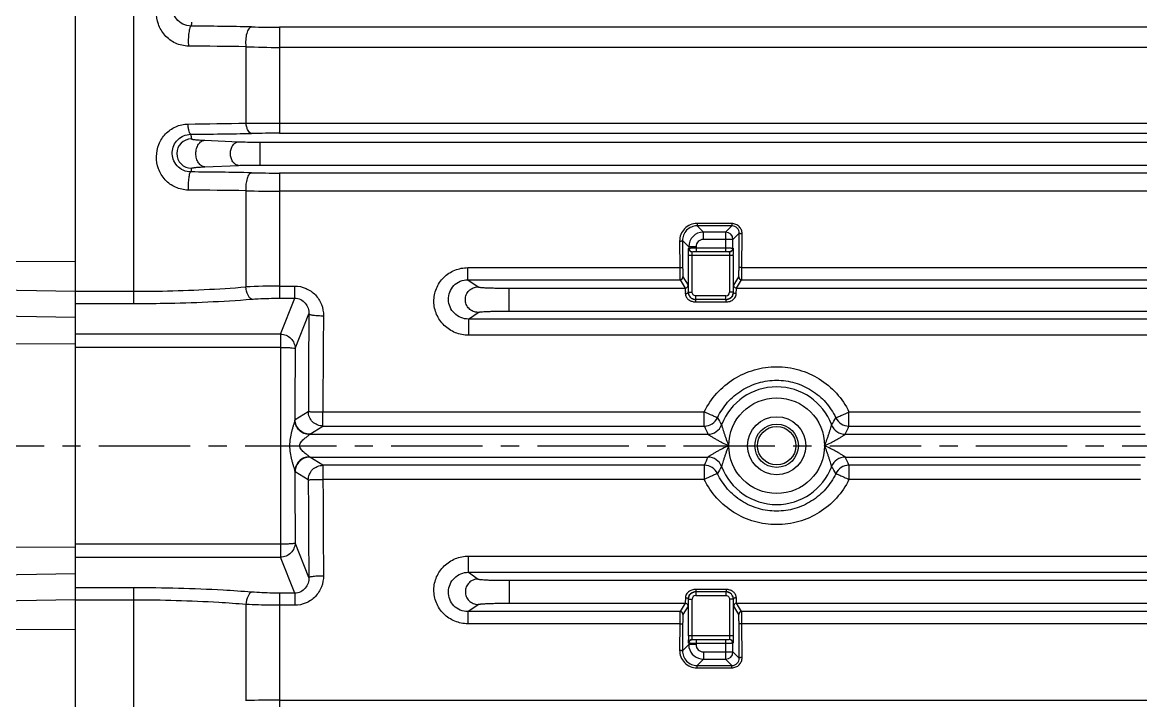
# Model space of a CAD drawing. Header units: millimetres. Extents: x -6 to 705, y -10 to 538.
# Drawn here: x 604.88 to 620.18, y 417.09 to 426.38 of the extents above; entities that cross this region are included whole.
import ezdxf

# ---------------------------------------------------------------- set-up
doc = ezdxf.new("R2010")
doc.units = ezdxf.units.MM
doc.linetypes.add('CENTER', pattern=[2, 1.25, -0.25, 0.25, -0.25])
doc.layers.add('\\M+5D6D0\\M+5D0C4\\M+5CFDF\\M+5B2E3', color=7, linetype='CENTER', lineweight=25)

msp = doc.modelspace()

# ---------------------------------------------------------------- linework, layer by layer
at = {"color": 0, "linetype": 'Continuous', "lineweight": -3}
for p, q in [((605.597, 437.684), (605.597, 406.163)), ((606.397, 433.044), (606.397, 422.53)), ((634.797, 426.313), (608.397, 426.313)), ((608.397, 426.313), (608.397, 424.862)), ((607.935, 426.046), (607.935, 425)), ((634.797, 426.036), (608.397, 426.036)), ((608.397, 424.999), (634.797, 424.999)), ((607.374, 424.765), (607.835, 424.745)), ((608.397, 424.862), (634.797, 424.862)), ((608.128, 424.739), (635.065, 424.739)), ((608.128, 424.426), (608.128, 424.739)), ((607.374, 424.401), (607.835, 424.421)), ((608.128, 424.426), (635.065, 424.426)), ((634.797, 424.316), (608.397, 424.316)), ((608.397, 424.316), (608.397, 422.603)), ((607.935, 424.074), (607.935, 422.758)), ((634.797, 424.067), (608.397, 424.067)), ((614.585, 423.625), (614.108, 423.625)), ((614.108, 423.625), (614.108, 423.593)), ((614.585, 423.593), (614.108, 423.593)), ((614.194, 423.507), (614.108, 423.593)), ((614.499, 423.507), (614.585, 423.593)), ((614.585, 423.625), (614.585, 423.593)), ((613.869, 423.384), (613.871, 423.021)), ((613.994, 423.307), (613.909, 423.392)), ((613.909, 423.392), (613.911, 423.028)), ((614.499, 423.507), (614.194, 423.507)), ((614.194, 423.407), (614.194, 423.507)), ((614.599, 423.407), (614.194, 423.407)), ((614.499, 423.507), (614.499, 423.241)), ((614.599, 423.407), (614.685, 423.492)), ((614.599, 423.289), (614.599, 423.407)), ((614.682, 423.028), (614.685, 423.492)), ((614.722, 423.021), (614.725, 423.484)), ((613.99, 423.186), (613.991, 423.246)), ((613.991, 423.246), (613.992, 423.285)), ((613.992, 423.286), (613.994, 423.289)), ((614.094, 423.307), (613.994, 423.307)), ((613.994, 423.307), (613.994, 423.289)), ((614.031, 423.241), (614.044, 423.239)), ((614.042, 423.236), (614.044, 423.239)), ((614.044, 423.239), (614.055, 423.24)), ((614.055, 423.24), (614.094, 423.241)), ((614.094, 423.307), (614.094, 423.241)), ((614.094, 423.291), (614.499, 423.291)), ((614.094, 423.241), (614.499, 423.241)), ((614.562, 423.241), (614.549, 423.239)), ((614.549, 423.239), (614.551, 423.236)), ((614.599, 423.289), (614.601, 423.286)), ((605.597, 423.101), (602.687, 423.11)), ((614.603, 423.186), (613.99, 423.186)), ((613.99, 422.684), (613.99, 423.186)), ((614.04, 422.684), (614.04, 423.186)), ((614.553, 423.186), (614.553, 422.684)), ((614.603, 423.186), (614.603, 422.684)), ((610.973, 423.021), (613.871, 423.021)), ((610.973, 422.856), (610.973, 423.021)), ((614.722, 423.021), (628.471, 423.021)), ((608.397, 422.769), (608.604, 422.769)), ((608.604, 422.603), (608.604, 422.769)), ((610.973, 422.856), (613.875, 422.856)), ((610.973, 422.856), (611.111, 422.758)), ((613.875, 422.856), (613.944, 422.74)), ((613.915, 422.896), (613.984, 422.78)), ((614.609, 422.78), (614.678, 422.896)), ((614.649, 422.74), (614.718, 422.856)), ((614.718, 422.856), (628.475, 422.856)), ((605.597, 422.695), (602.687, 422.745)), ((605.597, 422.698), (606.397, 422.698)), ((608.397, 422.603), (608.604, 422.603)), ((608.409, 422.111), (608.604, 422.603)), ((611.535, 422.74), (613.944, 422.74)), ((611.535, 422.427), (611.535, 422.74)), ((613.99, 422.684), (614.04, 422.684)), ((614.503, 422.634), (614.09, 422.634)), ((614.09, 422.584), (614.09, 422.634)), ((614.503, 422.584), (614.503, 422.634)), ((614.603, 422.684), (614.553, 422.684)), ((614.648, 422.738), (614.649, 422.74)), ((614.649, 422.74), (628.544, 422.74)), ((605.597, 422.53), (606.397, 422.53)), ((614.504, 422.584), (614.089, 422.584)), ((614.089, 422.552), (614.089, 422.584)), ((614.089, 422.552), (614.504, 422.552)), ((614.504, 422.552), (614.504, 422.584)), ((605.597, 422.337), (602.687, 422.387)), ((608.609, 421.914), (608.797, 422.388)), ((610.981, 422.317), (611.111, 422.409)), ((632.212, 422.317), (610.981, 422.317)), ((610.981, 422.317), (610.981, 422.096)), ((611.535, 422.427), (631.658, 422.427)), ((608.409, 422.111), (605.597, 422.111)), ((608.409, 422.111), (608.409, 419.058)), ((632.212, 422.096), (610.981, 422.096)), ((605.597, 421.976), (602.687, 421.98)), ((608.409, 421.93), (605.597, 421.93)), ((608.61, 420.941), (608.789, 421.053)), ((608.989, 421.046), (614.207, 421.046)), ((608.989, 420.853), (608.989, 421.046)), ((614.207, 420.853), (614.207, 421.046)), ((616.186, 420.853), (616.186, 421.046)), ((616.186, 421.046), (620.177, 421.046)), ((608.809, 420.741), (608.989, 420.853)), ((608.989, 420.853), (614.207, 420.853)), ((616.186, 420.853), (620.177, 420.853)), ((608.805, 420.737), (608.809, 420.741)), ((608.809, 420.741), (614.257, 420.741)), ((616.136, 420.741), (620.237, 420.741)), ((608.809, 420.428), (614.257, 420.428)), ((608.989, 420.316), (608.809, 420.428)), ((614.207, 420.316), (608.989, 420.316)), ((608.989, 420.316), (608.989, 420.123)), ((614.207, 420.316), (614.207, 420.123)), ((616.136, 420.428), (620.237, 420.428)), ((616.186, 420.316), (616.186, 420.123)), ((620.177, 420.316), (616.186, 420.316)), ((608.789, 420.116), (608.61, 420.228)), ((614.207, 420.123), (608.989, 420.123)), ((620.177, 420.123), (616.186, 420.123)), ((605.597, 419.239), (608.409, 419.239)), ((608.797, 418.78), (608.609, 419.255)), ((605.597, 419.193), (602.687, 419.188)), ((605.597, 419.058), (608.409, 419.058)), ((608.604, 418.566), (608.409, 419.058)), ((610.981, 419.073), (632.212, 419.073)), ((610.981, 418.852), (610.981, 419.073)), ((605.597, 418.831), (602.687, 418.781)), ((610.981, 418.852), (632.212, 418.852)), ((610.981, 418.852), (611.111, 418.759)), ((606.397, 418.639), (605.597, 418.639)), ((606.397, 418.639), (606.397, 406.149)), ((611.535, 418.742), (631.658, 418.742)), ((611.535, 418.742), (611.535, 418.429)), ((605.597, 418.474), (602.687, 418.424)), ((608.604, 418.566), (608.397, 418.566)), ((608.397, 418.566), (608.397, 416.853)), ((608.604, 418.566), (608.604, 418.4)), ((613.99, 418.484), (614.04, 418.484)), ((613.99, 417.982), (613.99, 418.484)), ((614.04, 417.982), (614.04, 418.484)), ((614.504, 418.616), (614.089, 418.616)), ((614.089, 418.616), (614.089, 418.584)), ((614.504, 418.584), (614.089, 418.584)), ((614.09, 418.584), (614.09, 418.534)), ((614.09, 418.534), (614.503, 418.534)), ((614.503, 418.584), (614.503, 418.534)), ((614.504, 418.616), (614.504, 418.584)), ((614.603, 418.484), (614.553, 418.484)), ((614.553, 418.484), (614.553, 417.982)), ((614.603, 418.484), (614.603, 417.982)), ((606.397, 418.471), (605.597, 418.471)), ((607.935, 418.411), (607.935, 417.094)), ((608.604, 418.4), (608.397, 418.4)), ((610.973, 418.313), (611.111, 418.411)), ((611.535, 418.429), (613.944, 418.429)), ((613.944, 418.429), (613.875, 418.313)), ((613.984, 418.389), (613.915, 418.273)), ((613.945, 418.43), (613.944, 418.429)), ((614.678, 418.273), (614.609, 418.389)), ((614.649, 418.429), (628.544, 418.429)), ((614.718, 418.313), (614.649, 418.429)), ((613.875, 418.313), (610.973, 418.313)), ((610.973, 418.313), (610.973, 418.147)), ((628.475, 418.313), (614.718, 418.313)), ((605.597, 418.068), (602.687, 418.059)), ((613.871, 418.147), (610.973, 418.147)), ((613.871, 418.147), (613.869, 417.785)), ((613.911, 418.14), (613.909, 417.777)), ((614.685, 417.676), (614.682, 418.14)), ((628.471, 418.147), (614.722, 418.147)), ((614.725, 417.684), (614.722, 418.147)), ((613.994, 417.862), (613.909, 417.777)), ((614.603, 417.982), (613.99, 417.982)), ((613.994, 417.88), (613.992, 417.882)), ((613.994, 417.88), (613.994, 417.862)), ((614.094, 417.862), (613.994, 417.862)), ((614.031, 417.928), (614.044, 417.93)), ((614.044, 417.93), (614.042, 417.932)), ((614.499, 417.928), (614.094, 417.928)), ((614.094, 417.928), (614.094, 417.862)), ((614.499, 417.878), (614.094, 417.878)), ((614.538, 417.929), (614.499, 417.928)), ((614.499, 417.928), (614.499, 417.662)), ((614.549, 417.93), (614.538, 417.929)), ((614.551, 417.932), (614.549, 417.93)), ((614.562, 417.928), (614.549, 417.93)), ((614.601, 417.882), (614.599, 417.88)), ((614.599, 417.762), (614.599, 417.88)), ((614.603, 417.923), (614.601, 417.884)), ((614.603, 417.982), (614.603, 417.923)), ((614.194, 417.762), (614.194, 417.662)), ((614.194, 417.762), (614.599, 417.762)), ((614.599, 417.762), (614.685, 417.676)), ((614.194, 417.662), (614.108, 417.575)), ((614.108, 417.544), (614.108, 417.575)), ((614.108, 417.575), (614.585, 417.575)), ((614.194, 417.662), (614.499, 417.662)), ((614.499, 417.662), (614.585, 417.575)), ((614.585, 417.544), (614.585, 417.575)), ((614.108, 417.544), (614.585, 417.544)), ((608.397, 417.102), (634.797, 417.102))]:
    msp.add_line(p, q, dxfattribs=at)
for radius in [0.655, 0.397, 0.297, 0.263]:
    msp.add_circle((615.197, 420.584), radius, dxfattribs=at)
for centre, radius, start, end in [((610.848, 425.982), 3.678, 173.8027, 174.5971), ((606.515, 348.587), 77.744, 88.89664, 89.50476), ((608.394, 446.752), 20.439, 268.9283, 270.0066), ((606.491, 324.016), 102.039, 89.1893, 89.63054), ((608.394, 436.725), 10.689, 267.539, 270.0136), ((606.483, 484.323), 59.34, 270.63746, 271.40242), ((608.39, 490.386), 65.387, 269.60099, 270.00541), ((607.19, 424.583), 0.201, 90.0248, 269.9764), ((606.479, 504.912), 80.068, 270.50186, 271.09709), ((615.26, 426.066), 8.172, 188.5847, 189.0283), ((608.387, 405.274), 19.587, 89.9717, 91.0968), ((615.481, 423.065), 8.395, 170.9754, 171.3288), ((606.512, 343.097), 81.237, 88.94186, 89.52731), ((608.394, 445.634), 21.318, 268.9725, 270.0063), ((606.496, 330.811), 93.274, 89.116, 89.60161), ((608.394, 438.252), 14.185, 268.1458, 270.0104), ((614.194, 423.307), 0.2, 90.0199, 179.9819), ((614.194, 423.307), 0.1, 89.9925, 180.0075), ((614.499, 423.407), 0.1, 0.0506, 89.9494), ((614.043, 423.286), 0.05, 180.0787, 269.9563), ((614.55, 423.286), 0.05, 270.0437, 359.9213), ((610.851, 423.187), 3.752, 359.9992, 0.244), ((608.384, 413.912), 8.857, 89.9212, 92.908), ((613.875, 422.896), 0.04, 270.0437, 359.9213), ((614.718, 422.896), 0.04, 180.0787, 269.9563), ((611.267, 422.612), 2.682, 1.1171, 1.4515), ((614.09, 422.684), 0.1, 180.0381, 189.8402), ((614.09, 422.684), 0.0999, 189.8009, 232.1246), ((614.503, 422.684), 0.05, 269.9944, 359.986), ((614.503, 422.685), 0.101, 306.5772, 322.0693), ((614.5, 422.687), 0.105, 352.2841, 358.7362), ((614.552, 422.666), 0.0923, 350.609, 358.8011), ((614.089, 422.685), 0.101, 259.6203, 264.2457), ((614.09, 422.684), 0.1, 259.1311, 263.769), ((614.089, 422.728), 0.175, 264.0741, 269.9963), ((614.09, 422.684), 0.1, 263.7651, 269.9943), ((614.089, 422.684), 0.0999, 264.24, 269.9858), ((614.503, 422.685), 0.1, 270.039, 280.0252), ((614.504, 422.685), 0.1, 270.0232, 279.5198), ((810.907, 420.593), 202.118, 179.49098, 179.86962), ((805.479, 420.593), 196.491, 179.48375, 179.86779), ((849.421, 420.586), 240.816, 179.68396, 179.91771), ((615.197, 420.584), 0.805, 20.7584, 159.2416), ((614.207, 421.053), 0.2, 270.0352, 334.6012), ((615.922, 421.783), 1.738, 207.9936, 211.7014), ((614.471, 421.783), 1.738, 328.2987, 332.0066), ((616.186, 421.053), 0.2, 205.3988, 269.9648), ((616.32, 421.722), 2.284, 202.3578, 205.4322), ((614.257, 420.941), 0.2, 269.99, 339.1374), ((616.136, 420.941), 0.2, 200.8648, 270.0021), ((614.102, 421.709), 2.253, 334.5465, 337.6635), ((616.291, 419.459), 2.253, 154.5465, 157.6635), ((614.207, 420.116), 0.2, 25.3988, 89.9648), ((614.257, 420.228), 0.2, 20.8648, 90.0021), ((616.136, 420.228), 0.2, 89.9965, 159.1361), ((616.186, 420.116), 0.2, 90.0352, 154.6012), ((614.073, 419.447), 2.284, 22.3578, 25.4322), ((849.156, 420.582), 240.551, 180.08216, 180.31617), ((615.922, 419.386), 1.738, 148.2986, 152.0065), ((615.197, 420.584), 0.805, 200.7584, 339.2416), ((614.471, 419.386), 1.738, 27.9934, 31.7013), ((811.642, 420.58), 202.854, 180.13105, 180.50833), ((806.203, 420.58), 197.214, 180.1329, 180.51554), ((614.041, 418.503), 0.0923, 170.609, 178.8011), ((614.093, 418.482), 0.105, 172.2841, 178.7362), ((614.09, 418.484), 0.101, 126.5772, 142.0693), ((614.09, 418.484), 0.05, 89.9944, 179.986), ((614.089, 418.484), 0.1, 90.0232, 99.5198), ((614.09, 418.484), 0.1, 90.039, 100.0252), ((614.503, 418.484), 0.1, 83.7651, 89.9943), ((614.504, 418.441), 0.175, 84.0741, 89.9963), ((614.504, 418.484), 0.0999, 84.24, 89.9858), ((614.504, 418.484), 0.101, 79.6203, 84.2457), ((614.503, 418.484), 0.1, 79.1311, 83.769), ((614.503, 418.484), 0.0999, 9.8009, 52.1246), ((614.503, 418.484), 0.1, 0.0381, 9.8402), ((617.326, 418.557), 2.682, 181.1171, 181.4515), ((613.875, 418.273), 0.04, 0.0787, 89.9563), ((614.718, 418.273), 0.04, 90.0437, 179.9213), ((617.742, 417.982), 3.752, 179.9992, 180.244), ((617.175, 417.979), 3.185, 180.2263, 180.742), ((616.407, 417.969), 2.417, 180.743, 181.0374), ((614.043, 417.882), 0.05, 90.0437, 179.9213), ((614.194, 417.862), 0.2, 180.0319, 190.9325), ((614.194, 417.862), 0.1, 179.9925, 270.0075), ((614.55, 417.882), 0.05, 0.0787, 89.9563), ((614.194, 417.862), 0.2, 190.9448, 269.9821), ((614.499, 417.762), 0.1, 270.0506, 359.9494), ((608.386, 403.438), 13.664, 89.9541, 91.8898)]:
    msp.add_arc(centre, radius, start, end, dxfattribs=at)
for points, knots in [([(607.149, 426.054), (607.088, 426.054), (606.965, 426.082), (606.818, 426.194), (606.728, 426.35), (606.701, 426.522), (606.736, 426.691), (606.829, 426.836), (606.971, 426.94), (607.089, 426.966), (607.148, 426.967)], [0, 0, 0, 0, 0.131214, 0.261781, 0.387767, 0.509651, 0.62964, 0.750049, 0.872976, 1, 1, 1, 1]), ([(607.187, 426.328), (607.148, 426.329), (607.071, 426.347), (606.982, 426.418), (606.933, 426.511), (606.922, 426.608), (606.944, 426.7), (606.998, 426.78), (607.081, 426.838), (607.15, 426.853), (607.185, 426.854)], [0, 0, 0, 0, 0.142689, 0.281627, 0.406409, 0.522, 0.63458, 0.74902, 0.869545, 1, 1, 1, 1]), ([(607.187, 426.328), (607.183, 426.327), (607.175, 426.318), (607.167, 426.299), (607.16, 426.271), (607.151, 426.219), (607.146, 426.146), (607.147, 426.085), (607.149, 426.054)], [0, 0, 0, 0, 0.043015, 0.115879, 0.22031, 0.351805, 0.668774, 1, 1, 1, 1]), ([(608.012, 426.316), (607.997, 426.315), (607.975, 426.295), (607.957, 426.262), (607.94, 426.211), (607.929, 426.138), (607.931, 426.076), (607.935, 426.046)], [0, 0, 0, 0, 0.151054, 0.258938, 0.38744, 0.687439, 1, 1, 1, 1]), ([(607.144, 424.083), (607.086, 424.084), (606.967, 424.11), (606.822, 424.216), (606.73, 424.369), (606.701, 424.542), (606.735, 424.712), (606.828, 424.859), (606.97, 424.96), (607.085, 424.986), (607.143, 424.986)], [0, 0, 0, 0, 0.127286, 0.255318, 0.381669, 0.505895, 0.628847, 0.751583, 0.875006, 1, 1, 1, 1]), ([(607.18, 424.846), (607.175, 424.848), (607.164, 424.863), (607.156, 424.891), (607.147, 424.935), (607.144, 424.968), (607.143, 424.986)], [0, 0, 0, 0, 0.113776, 0.324862, 0.628667, 1, 1, 1, 1]), ([(608.012, 424.858), (607.991, 424.86), (607.963, 424.896), (607.945, 424.947), (607.938, 424.982), (607.935, 425)], [0, 0, 0, 0, 0.374726, 0.662283, 1, 1, 1, 1]), ([(607.182, 424.331), (607.147, 424.331), (607.075, 424.347), (606.988, 424.411), (606.935, 424.501), (606.921, 424.601), (606.943, 424.696), (606.999, 424.776), (607.081, 424.832), (607.147, 424.846), (607.18, 424.846)], [0, 0, 0, 0, 0.131982, 0.266009, 0.394198, 0.516221, 0.635158, 0.753972, 0.874931, 1, 1, 1, 1]), ([(607.19, 424.784), (607.19, 424.782), (607.195, 424.78), (607.204, 424.778), (607.219, 424.775), (607.24, 424.773), (607.266, 424.771), (607.312, 424.768), (607.348, 424.766), (607.374, 424.765)], [0, 0, 0, 0, 0.023081, 0.074655, 0.156631, 0.268763, 0.410371, 0.580435, 1, 1, 1, 1]), ([(607.374, 424.401), (607.357, 424.402), (607.322, 424.414), (607.282, 424.456), (607.256, 424.515), (607.247, 424.583), (607.256, 424.65), (607.282, 424.709), (607.322, 424.752), (607.357, 424.764), (607.374, 424.765)], [0, 0, 0, 0, 0.104558, 0.222481, 0.356222, 0.5, 0.643778, 0.777519, 0.895442, 1, 1, 1, 1]), ([(607.835, 424.421), (607.82, 424.421), (607.788, 424.432), (607.752, 424.47), (607.729, 424.523), (607.722, 424.583), (607.729, 424.643), (607.752, 424.695), (607.788, 424.733), (607.82, 424.744), (607.835, 424.745)], [0, 0, 0, 0, 0.104499, 0.222408, 0.356181, 0.500013, 0.643843, 0.777607, 0.895506, 1, 1, 1, 1]), ([(607.835, 424.745), (607.856, 424.744), (607.953, 424.74), (608.051, 424.739), (608.128, 424.739)], [0, 0, 0, 0, 0.214893, 1, 1, 1, 1]), ([(607.182, 424.331), (607.178, 424.33), (607.171, 424.322), (607.16, 424.296), (607.15, 424.243), (607.144, 424.168), (607.143, 424.112), (607.144, 424.083)], [0, 0, 0, 0, 0.042064, 0.112565, 0.341481, 0.656336, 1, 1, 1, 1]), ([(607.19, 424.382), (607.19, 424.383), (607.195, 424.385), (607.204, 424.388), (607.219, 424.39), (607.24, 424.392), (607.266, 424.395), (607.312, 424.398), (607.348, 424.4), (607.374, 424.401)], [0, 0, 0, 0, 0.023088, 0.074654, 0.156628, 0.268763, 0.410369, 0.580431, 1, 1, 1, 1]), ([(607.835, 424.421), (607.856, 424.422), (607.953, 424.425), (608.051, 424.426), (608.128, 424.426)], [0, 0, 0, 0, 0.214894, 1, 1, 1, 1]), ([(608.012, 424.319), (607.999, 424.318), (607.979, 424.301), (607.962, 424.271), (607.945, 424.226), (607.934, 424.16), (607.933, 424.103), (607.935, 424.074)], [0, 0, 0, 0, 0.148423, 0.25368, 0.379513, 0.677802, 1, 1, 1, 1]), ([(614.108, 423.625), (614.076, 423.625), (614.012, 423.612), (613.933, 423.558), (613.881, 423.478), (613.869, 423.415), (613.869, 423.384)], [0, 0, 0, 0, 0.252637, 0.503679, 0.752501, 1, 1, 1, 1]), ([(614.108, 423.593), (614.081, 423.593), (614.028, 423.582), (613.962, 423.537), (613.918, 423.47), (613.909, 423.418), (613.909, 423.392)], [0, 0, 0, 0, 0.253801, 0.505281, 0.753581, 1, 1, 1, 1]), ([(614.725, 423.484), (614.725, 423.502), (614.718, 423.539), (614.687, 423.585), (614.641, 423.617), (614.604, 423.625), (614.585, 423.625)], [0, 0, 0, 0, 0.247635, 0.496496, 0.747441, 1, 1, 1, 1]), ([(614.685, 423.492), (614.685, 423.505), (614.68, 423.531), (614.659, 423.565), (614.625, 423.588), (614.599, 423.593), (614.585, 423.593)], [0, 0, 0, 0, 0.24514, 0.492868, 0.744833, 1, 1, 1, 1]), ([(613.869, 423.384), (613.874, 423.384), (613.883, 423.384), (613.896, 423.386), (613.904, 423.388), (613.909, 423.39), (613.909, 423.392)], [0, 0, 0, 0, 0.361919, 0.673917, 0.892334, 1, 1, 1, 1]), ([(614.725, 423.484), (614.72, 423.484), (614.71, 423.485), (614.698, 423.486), (614.69, 423.488), (614.685, 423.491), (614.685, 423.492)], [0, 0, 0, 0, 0.361016, 0.672414, 0.890891, 1, 1, 1, 1]), ([(613.994, 423.289), (613.995, 423.289), (613.998, 423.289), (614.003, 423.29), (614.013, 423.29), (614.025, 423.29), (614.04, 423.291), (614.063, 423.291), (614.081, 423.291), (614.094, 423.291)], [0, 0, 0, 0, 0.023892, 0.08373, 0.177511, 0.301861, 0.452144, 0.622889, 1, 1, 1, 1]), ([(613.994, 423.289), (613.994, 423.278), (614.001, 423.256), (614.021, 423.243), (614.031, 423.241)], [0, 0, 0, 0, 0.499665, 1, 1, 1, 1]), ([(614.04, 423.186), (614.04, 423.193), (614.04, 423.204), (614.04, 423.218), (614.041, 423.227), (614.041, 423.232), (614.042, 423.234), (614.042, 423.236), (614.042, 423.236)], [0, 0, 0, 0, 0.371578, 0.689919, 0.814384, 0.909444, 0.97182, 1, 1, 1, 1]), ([(614.499, 423.291), (614.512, 423.291), (614.53, 423.291), (614.553, 423.291), (614.568, 423.29), (614.58, 423.29), (614.59, 423.29), (614.595, 423.289), (614.598, 423.289), (614.599, 423.289)], [0, 0, 0, 0, 0.376107, 0.546739, 0.697153, 0.821743, 0.915853, 0.975951, 1, 1, 1, 1]), ([(614.499, 423.241), (614.505, 423.241), (614.517, 423.241), (614.531, 423.241), (614.54, 423.24), (614.544, 423.24), (614.547, 423.239), (614.549, 423.239), (614.549, 423.239)], [0, 0, 0, 0, 0.375509, 0.696048, 0.820483, 0.914561, 0.974921, 1, 1, 1, 1]), ([(614.551, 423.236), (614.551, 423.236), (614.551, 423.234), (614.552, 423.232), (614.552, 423.227), (614.553, 423.218), (614.553, 423.204), (614.553, 423.193), (614.553, 423.186)], [0, 0, 0, 0, 0.028055, 0.090192, 0.184991, 0.309271, 0.627624, 1, 1, 1, 1]), ([(614.599, 423.289), (614.599, 423.278), (614.592, 423.256), (614.572, 423.243), (614.562, 423.241)], [0, 0, 0, 0, 0.499665, 1, 1, 1, 1]), ([(614.601, 423.286), (614.601, 423.286), (614.601, 423.283), (614.602, 423.278), (614.602, 423.271), (614.602, 423.256), (614.603, 423.233), (614.603, 423.213), (614.603, 423.203)], [0, 0, 0, 0, 0.026601, 0.086674, 0.178727, 0.300186, 0.616613, 1, 1, 1, 1]), ([(610.981, 422.096), (610.92, 422.096), (610.797, 422.12), (610.64, 422.222), (610.534, 422.375), (610.495, 422.557), (610.53, 422.74), (610.634, 422.895), (610.789, 422.997), (610.912, 423.021), (610.973, 423.021)], [0, 0, 0, 0, 0.12567, 0.251073, 0.376082, 0.500627, 0.624947, 0.749484, 0.874531, 1, 1, 1, 1]), ([(613.871, 423.021), (613.876, 423.021), (613.885, 423.022), (613.898, 423.023), (613.905, 423.025), (613.911, 423.027), (613.911, 423.028)], [0, 0, 0, 0, 0.36503, 0.679115, 0.897368, 1, 1, 1, 1]), ([(613.871, 423.021), (613.871, 423), (613.871, 422.97), (613.872, 422.931), (613.872, 422.907), (613.873, 422.887), (613.873, 422.872), (613.874, 422.862), (613.874, 422.857), (613.875, 422.856)], [0, 0, 0, 0, 0.383623, 0.55271, 0.700075, 0.821486, 0.913501, 0.973527, 1, 1, 1, 1]), ([(613.911, 423.028), (613.911, 423.011), (613.911, 422.987), (613.912, 422.956), (613.912, 422.937), (613.913, 422.921), (613.913, 422.909), (613.914, 422.901), (613.914, 422.897), (613.915, 422.896)], [0, 0, 0, 0, 0.383501, 0.552538, 0.699862, 0.821249, 0.913268, 0.973346, 1, 1, 1, 1]), ([(614.678, 422.896), (614.679, 422.897), (614.679, 422.901), (614.68, 422.909), (614.68, 422.921), (614.681, 422.937), (614.681, 422.956), (614.682, 422.987), (614.682, 423.011), (614.682, 423.028)], [0, 0, 0, 0, 0.026654, 0.086732, 0.178751, 0.300138, 0.447462, 0.616499, 1, 1, 1, 1]), ([(614.722, 423.021), (614.717, 423.021), (614.708, 423.022), (614.695, 423.023), (614.688, 423.025), (614.682, 423.027), (614.682, 423.028)], [0, 0, 0, 0, 0.365035, 0.679122, 0.897372, 1, 1, 1, 1]), ([(614.718, 422.856), (614.719, 422.857), (614.719, 422.862), (614.72, 422.872), (614.72, 422.887), (614.721, 422.907), (614.721, 422.931), (614.722, 422.97), (614.722, 423), (614.722, 423.021)], [0, 0, 0, 0, 0.026473, 0.086499, 0.178514, 0.299925, 0.44729, 0.616377, 1, 1, 1, 1]), ([(606.397, 422.698), (606.528, 422.698), (607.042, 422.702), (607.555, 422.727), (607.935, 422.758)], [0, 0, 0, 0, 0.256689, 1, 1, 1, 1]), ([(608.012, 422.589), (608.002, 422.593), (607.982, 422.611), (607.951, 422.666), (607.94, 422.719), (607.935, 422.758)], [0, 0, 0, 0, 0.167264, 0.396211, 1, 1, 1, 1]), ([(608.604, 422.769), (608.656, 422.769), (608.762, 422.747), (608.893, 422.655), (608.978, 422.52), (608.997, 422.415), (608.996, 422.363)], [0, 0, 0, 0, 0.250939, 0.501174, 0.750666, 1, 1, 1, 1]), ([(610.981, 422.317), (610.945, 422.317), (610.874, 422.331), (610.783, 422.391), (610.723, 422.48), (610.7, 422.584), (610.718, 422.689), (610.776, 422.78), (610.865, 422.842), (610.937, 422.856), (610.973, 422.856)], [0, 0, 0, 0, 0.126504, 0.252041, 0.376456, 0.499934, 0.623246, 0.74749, 0.87328, 1, 1, 1, 1]), ([(611.111, 422.409), (611.089, 422.41), (611.043, 422.419), (610.985, 422.457), (610.947, 422.515), (610.933, 422.584), (610.947, 422.652), (610.985, 422.71), (611.043, 422.748), (611.089, 422.758), (611.111, 422.758)], [0, 0, 0, 0, 0.124856, 0.249876, 0.374897, 0.500002, 0.625106, 0.750126, 0.875144, 1, 1, 1, 1]), ([(611.111, 422.758), (611.112, 422.757), (611.117, 422.756), (611.125, 422.754), (611.136, 422.752), (611.159, 422.75), (611.195, 422.747), (611.247, 422.745), (611.31, 422.743), (611.407, 422.741), (611.483, 422.74), (611.535, 422.74)], [0, 0, 0, 0, 0.010968, 0.030299, 0.058041, 0.094062, 0.189649, 0.313946, 0.462611, 0.630558, 1, 1, 1, 1]), ([(613.964, 422.745), (613.97, 422.749), (613.981, 422.759), (613.984, 422.773), (613.984, 422.78)], [0, 0, 0, 0, 0.500137, 1, 1, 1, 1]), ([(613.984, 422.78), (613.985, 422.779), (613.985, 422.776), (613.986, 422.771), (613.986, 422.763), (613.987, 422.746), (613.988, 422.72), (613.988, 422.697), (613.988, 422.684)], [0, 0, 0, 0, 0.027461, 0.085366, 0.173177, 0.289529, 0.60072, 1, 1, 1, 1]), ([(614.605, 422.684), (614.605, 422.697), (614.605, 422.72), (614.606, 422.746), (614.607, 422.763), (614.607, 422.771), (614.608, 422.776), (614.608, 422.779), (614.609, 422.78)], [0, 0, 0, 0, 0.399217, 0.71039, 0.826762, 0.914602, 0.972526, 1, 1, 1, 1]), ([(614.629, 422.745), (614.623, 422.749), (614.613, 422.759), (614.609, 422.773), (614.609, 422.78)], [0, 0, 0, 0, 0.500137, 1, 1, 1, 1]), ([(608.012, 422.589), (608.043, 422.591), (608.171, 422.6), (608.299, 422.603), (608.397, 422.603)], [0, 0, 0, 0, 0.240751, 1, 1, 1, 1]), ([(608.604, 422.603), (608.632, 422.603), (608.687, 422.591), (608.752, 422.539), (608.79, 422.467), (608.797, 422.414), (608.797, 422.388)], [0, 0, 0, 0, 0.258689, 0.511825, 0.757734, 1, 1, 1, 1]), ([(613.944, 422.74), (613.945, 422.74), (613.945, 422.738), (613.946, 422.732), (613.947, 422.721), (613.947, 422.702), (613.948, 422.688), (613.948, 422.679)], [0, 0, 0, 0, 0.028773, 0.086701, 0.288788, 0.597873, 1, 1, 1, 1]), ([(613.948, 422.664), (613.954, 422.664), (613.963, 422.665), (613.978, 422.669), (613.988, 422.678), (613.988, 422.684)], [0, 0, 0, 0, 0.319325, 0.606352, 1, 1, 1, 1]), ([(613.948, 422.664), (613.949, 422.65), (613.956, 422.62), (613.986, 422.585), (614.026, 422.562), (614.056, 422.555), (614.071, 422.553)], [0, 0, 0, 0, 0.235732, 0.489094, 0.744482, 1, 1, 1, 1]), ([(613.988, 422.684), (613.989, 422.679), (613.99, 422.658), (613.999, 422.637), (614.01, 422.624)], [0, 0, 0, 0, 0.224215, 1, 1, 1, 1]), ([(614.01, 422.624), (614.017, 422.614), (614.036, 422.597), (614.059, 422.588), (614.071, 422.586)], [0, 0, 0, 0, 0.50039, 1, 1, 1, 1]), ([(614.557, 422.56), (614.577, 422.567), (614.617, 422.589), (614.64, 422.63), (614.643, 422.651)], [0, 0, 0, 0, 0.509064, 1, 1, 1, 1]), ([(614.564, 422.605), (614.575, 422.613), (614.593, 422.634), (614.602, 422.66), (614.604, 422.673)], [0, 0, 0, 0, 0.520107, 1, 1, 1, 1]), ([(614.645, 422.664), (614.639, 422.664), (614.63, 422.665), (614.615, 422.669), (614.605, 422.678), (614.605, 422.684)], [0, 0, 0, 0, 0.319328, 0.606352, 1, 1, 1, 1]), ([(614.645, 422.664), (614.645, 422.68), (614.645, 422.702), (614.647, 422.727), (614.648, 422.735), (614.648, 422.738)], [0, 0, 0, 0, 0.661372, 0.876446, 1, 1, 1, 1]), ([(606.397, 422.53), (606.535, 422.53), (607.074, 422.535), (607.612, 422.558), (608.012, 422.589)], [0, 0, 0, 0, 0.256665, 1, 1, 1, 1]), ([(608.797, 422.388), (608.798, 422.386), (608.805, 422.382), (608.817, 422.378), (608.837, 422.374), (608.872, 422.369), (608.926, 422.365), (608.972, 422.363), (608.996, 422.363)], [0, 0, 0, 0, 0.037973, 0.105319, 0.202186, 0.326174, 0.638897, 1, 1, 1, 1]), ([(611.111, 422.409), (611.112, 422.41), (611.117, 422.412), (611.125, 422.413), (611.136, 422.415), (611.159, 422.417), (611.195, 422.42), (611.247, 422.422), (611.31, 422.424), (611.407, 422.426), (611.483, 422.427), (611.535, 422.427)], [0, 0, 0, 0, 0.010975, 0.030304, 0.058039, 0.094058, 0.189648, 0.313948, 0.462611, 0.630557, 1, 1, 1, 1]), ([(608.409, 422.111), (608.435, 422.111), (608.487, 422.1), (608.553, 422.056), (608.597, 421.991), (608.608, 421.94), (608.609, 421.914)], [0, 0, 0, 0, 0.251068, 0.502076, 0.751874, 1, 1, 1, 1]), ([(608.409, 421.93), (608.433, 421.93), (608.479, 421.929), (608.539, 421.926), (608.58, 421.923), (608.6, 421.917), (608.607, 421.915), (608.609, 421.914)], [0, 0, 0, 0, 0.365123, 0.679831, 0.901058, 0.96725, 1, 1, 1, 1]), ([(614.207, 421.046), (614.251, 421.138), (614.367, 421.311), (614.605, 421.51), (614.889, 421.636), (615.197, 421.679), (615.504, 421.636), (615.788, 421.51), (616.026, 421.311), (616.142, 421.138), (616.186, 421.046)], [0, 0, 0, 0, 0.124985, 0.249941, 0.374951, 0.500004, 0.625056, 0.750068, 0.875022, 1, 1, 1, 1]), ([(614.388, 420.967), (614.424, 421.043), (614.517, 421.186), (614.711, 421.351), (614.944, 421.456), (615.197, 421.492), (615.449, 421.456), (615.682, 421.351), (615.876, 421.186), (615.969, 421.043), (616.005, 420.967)], [0, 0, 0, 0, 0.124979, 0.249921, 0.374929, 0.500001, 0.625072, 0.750082, 0.875023, 1, 1, 1, 1]), ([(608.605, 420.237), (608.604, 420.247), (608.598, 420.269), (608.587, 420.305), (608.576, 420.347), (608.56, 420.407), (608.543, 420.486), (608.535, 420.584), (608.543, 420.682), (608.56, 420.761), (608.576, 420.822), (608.587, 420.863), (608.598, 420.899), (608.604, 420.922), (608.605, 420.932)], [0, 0, 0, 0, 0.042051, 0.097565, 0.159443, 0.22479, 0.360831, 0.500011, 0.639182, 0.775202, 0.840543, 0.902428, 0.957946, 1, 1, 1, 1]), ([(608.605, 420.932), (608.606, 420.934), (608.607, 420.937), (608.609, 420.94), (608.61, 420.941)], [0, 0, 0, 0, 0.630609, 1, 1, 1, 1]), ([(608.805, 420.737), (608.779, 420.737), (608.727, 420.748), (608.661, 420.791), (608.617, 420.855), (608.606, 420.906), (608.605, 420.932)], [0, 0, 0, 0, 0.252211, 0.503863, 0.753266, 1, 1, 1, 1]), ([(608.809, 420.741), (608.783, 420.741), (608.731, 420.751), (608.665, 420.796), (608.62, 420.862), (608.61, 420.915), (608.61, 420.941)], [0, 0, 0, 0, 0.249726, 0.499758, 0.749931, 1, 1, 1, 1]), ([(608.789, 421.053), (608.791, 421.053), (608.798, 421.051), (608.81, 421.05), (608.829, 421.049), (608.854, 421.048), (608.883, 421.047), (608.929, 421.047), (608.964, 421.046), (608.989, 421.046)], [0, 0, 0, 0, 0.030761, 0.095837, 0.192441, 0.31709, 0.465653, 0.633067, 1, 1, 1, 1]), ([(608.989, 420.853), (608.963, 420.853), (608.91, 420.864), (608.844, 420.908), (608.8, 420.974), (608.789, 421.027), (608.789, 421.053)], [0, 0, 0, 0, 0.249726, 0.499758, 0.749931, 1, 1, 1, 1]), ([(614.388, 420.967), (614.387, 420.967), (614.386, 420.968), (614.382, 420.968), (614.377, 420.97), (614.368, 420.974), (614.353, 420.98), (614.33, 420.99), (614.304, 421.002), (614.262, 421.021), (614.229, 421.036), (614.207, 421.046)], [0, 0, 0, 0, 0.008381, 0.025627, 0.051697, 0.086426, 0.180706, 0.304857, 0.454579, 0.624599, 1, 1, 1, 1]), ([(616.005, 420.967), (616.006, 420.968), (616.007, 420.968), (616.011, 420.969), (616.016, 420.97), (616.025, 420.974), (616.04, 420.98), (616.063, 420.99), (616.089, 421.002), (616.131, 421.02), (616.164, 421.034), (616.186, 421.046)], [0, 0, 0, 0, 0.007981, 0.025243, 0.051458, 0.086306, 0.18063, 0.304768, 0.454484, 0.62458, 1, 1, 1, 1]), ([(614.444, 420.87), (614.444, 420.868), (614.445, 420.864), (614.447, 420.855), (614.451, 420.842), (614.457, 420.821), (614.467, 420.791), (614.479, 420.751), (614.493, 420.71), (614.513, 420.654), (614.53, 420.612), (614.541, 420.584)], [0, 0, 0, 0, 0.015377, 0.046587, 0.090489, 0.143721, 0.268323, 0.406631, 0.551694, 0.700011, 1, 1, 1, 1]), ([(615.852, 420.584), (615.863, 420.612), (615.88, 420.654), (615.9, 420.71), (615.914, 420.751), (615.926, 420.791), (615.936, 420.821), (615.942, 420.842), (615.946, 420.855), (615.948, 420.864), (615.949, 420.868), (615.949, 420.87)], [0, 0, 0, 0, 0.299966, 0.448263, 0.593308, 0.731608, 0.856241, 0.90949, 0.953428, 0.984644, 1, 1, 1, 1]), ([(608.805, 420.432), (608.802, 420.436), (608.793, 420.443), (608.777, 420.455), (608.757, 420.47), (608.736, 420.487), (608.715, 420.506), (608.694, 420.528), (608.675, 420.553), (608.667, 420.584), (608.676, 420.616), (608.694, 420.641), (608.715, 420.662), (608.736, 420.682), (608.757, 420.698), (608.777, 420.713), (608.793, 420.726), (608.802, 420.733), (608.805, 420.737)], [0, 0, 0, 0, 0.032961, 0.083642, 0.144101, 0.209823, 0.278891, 0.350771, 0.424523, 0.500117, 0.575499, 0.649289, 0.721046, 0.790161, 0.855887, 0.916367, 0.967046, 1, 1, 1, 1]), ([(614.257, 420.741), (614.258, 420.74), (614.262, 420.737), (614.27, 420.731), (614.282, 420.723), (614.297, 420.714), (614.314, 420.703), (614.339, 420.689), (614.371, 420.67), (614.412, 420.647), (614.468, 420.618), (614.512, 420.597), (614.541, 420.584)], [0, 0, 0, 0, 0.014118, 0.046643, 0.092757, 0.147923, 0.209163, 0.274465, 0.412621, 0.55649, 0.703243, 1, 1, 1, 1]), ([(615.852, 420.584), (615.881, 420.597), (615.925, 420.618), (615.981, 420.647), (616.022, 420.67), (616.054, 420.689), (616.079, 420.703), (616.096, 420.714), (616.111, 420.723), (616.123, 420.731), (616.131, 420.737), (616.135, 420.74), (616.136, 420.741)], [0, 0, 0, 0, 0.296737, 0.443474, 0.587327, 0.725473, 0.790766, 0.85207, 0.907258, 0.953407, 0.985909, 1, 1, 1, 1]), ([(614.541, 420.584), (614.512, 420.571), (614.468, 420.551), (614.412, 420.521), (614.371, 420.499), (614.339, 420.48), (614.314, 420.465), (614.297, 420.455), (614.282, 420.445), (614.27, 420.438), (614.262, 420.432), (614.258, 420.429), (614.257, 420.428)], [0, 0, 0, 0, 0.296743, 0.443486, 0.587343, 0.725485, 0.790772, 0.852043, 0.907236, 0.953421, 0.985919, 1, 1, 1, 1]), ([(614.541, 420.584), (614.53, 420.557), (614.513, 420.515), (614.493, 420.458), (614.479, 420.417), (614.467, 420.378), (614.457, 420.348), (614.451, 420.326), (614.447, 420.314), (614.445, 420.305), (614.444, 420.301), (614.444, 420.299)], [0, 0, 0, 0, 0.29997, 0.448275, 0.593324, 0.731619, 0.856225, 0.909466, 0.953404, 0.98463, 1, 1, 1, 1]), ([(615.949, 420.299), (615.949, 420.301), (615.948, 420.305), (615.946, 420.314), (615.942, 420.326), (615.936, 420.348), (615.926, 420.378), (615.914, 420.417), (615.9, 420.458), (615.88, 420.515), (615.863, 420.557), (615.852, 420.584)], [0, 0, 0, 0, 0.015505, 0.046798, 0.090758, 0.14415, 0.268785, 0.407035, 0.552006, 0.70022, 1, 1, 1, 1]), ([(616.136, 420.428), (616.135, 420.429), (616.131, 420.432), (616.123, 420.438), (616.111, 420.446), (616.096, 420.455), (616.079, 420.465), (616.054, 420.48), (616.022, 420.499), (615.981, 420.521), (615.924, 420.551), (615.881, 420.571), (615.852, 420.584)], [0, 0, 0, 0, 0.014243, 0.046759, 0.092942, 0.148429, 0.209681, 0.274979, 0.413061, 0.556828, 0.703471, 1, 1, 1, 1]), ([(608.805, 420.432), (608.779, 420.431), (608.727, 420.421), (608.661, 420.377), (608.617, 420.313), (608.606, 420.262), (608.605, 420.237)], [0, 0, 0, 0, 0.25221, 0.50386, 0.753264, 1, 1, 1, 1]), ([(608.809, 420.428), (608.783, 420.428), (608.731, 420.417), (608.665, 420.373), (608.62, 420.306), (608.61, 420.254), (608.61, 420.228)], [0, 0, 0, 0, 0.249726, 0.499758, 0.749931, 1, 1, 1, 1]), ([(608.789, 420.116), (608.789, 420.142), (608.8, 420.194), (608.844, 420.261), (608.91, 420.305), (608.963, 420.316), (608.989, 420.316)], [0, 0, 0, 0, 0.250069, 0.500242, 0.750274, 1, 1, 1, 1]), ([(608.809, 420.428), (608.809, 420.428), (608.807, 420.429), (608.806, 420.43), (608.805, 420.432)], [0, 0, 0, 0, 0.20466, 1, 1, 1, 1]), ([(608.61, 420.228), (608.609, 420.229), (608.607, 420.232), (608.606, 420.235), (608.605, 420.237)], [0, 0, 0, 0, 0.369302, 1, 1, 1, 1]), ([(614.388, 420.201), (614.387, 420.201), (614.386, 420.201), (614.382, 420.2), (614.378, 420.198), (614.368, 420.195), (614.353, 420.188), (614.33, 420.179), (614.304, 420.167), (614.262, 420.148), (614.229, 420.134), (614.207, 420.123)], [0, 0, 0, 0, 0.007981, 0.025245, 0.051461, 0.086309, 0.180633, 0.304771, 0.454486, 0.624581, 1, 1, 1, 1]), ([(616.005, 420.201), (615.969, 420.126), (615.876, 419.983), (615.682, 419.818), (615.449, 419.712), (615.196, 419.676), (614.944, 419.712), (614.711, 419.818), (614.517, 419.983), (614.424, 420.126), (614.388, 420.201)], [0, 0, 0, 0, 0.124986, 0.24993, 0.374939, 0.500008, 0.625078, 0.750088, 0.875027, 1, 1, 1, 1]), ([(616.005, 420.201), (616.006, 420.202), (616.008, 420.201), (616.011, 420.2), (616.016, 420.198), (616.025, 420.195), (616.04, 420.188), (616.063, 420.179), (616.089, 420.167), (616.131, 420.148), (616.164, 420.133), (616.186, 420.123)], [0, 0, 0, 0, 0.008376, 0.025621, 0.051689, 0.086417, 0.180697, 0.304849, 0.454573, 0.624595, 1, 1, 1, 1]), ([(608.789, 420.116), (608.791, 420.117), (608.798, 420.117), (608.81, 420.119), (608.829, 420.12), (608.854, 420.121), (608.883, 420.121), (608.929, 420.122), (608.964, 420.122), (608.989, 420.123)], [0, 0, 0, 0, 0.031178, 0.095961, 0.192446, 0.317065, 0.465621, 0.633034, 1, 1, 1, 1]), ([(616.186, 420.123), (616.142, 420.03), (616.026, 419.858), (615.788, 419.658), (615.504, 419.532), (615.196, 419.49), (614.889, 419.532), (614.605, 419.658), (614.367, 419.858), (614.251, 420.03), (614.207, 420.123)], [0, 0, 0, 0, 0.124985, 0.249946, 0.374955, 0.500007, 0.625059, 0.750069, 0.875025, 1, 1, 1, 1]), ([(608.409, 419.239), (608.433, 419.239), (608.469, 419.24), (608.515, 419.242), (608.544, 419.244), (608.568, 419.246), (608.588, 419.248), (608.6, 419.251), (608.607, 419.253), (608.609, 419.255)], [0, 0, 0, 0, 0.364985, 0.531603, 0.679591, 0.803953, 0.900622, 0.966294, 1, 1, 1, 1]), ([(608.609, 419.255), (608.608, 419.229), (608.597, 419.177), (608.553, 419.112), (608.487, 419.069), (608.435, 419.058), (608.409, 419.058)], [0, 0, 0, 0, 0.248126, 0.497924, 0.748932, 1, 1, 1, 1]), ([(610.973, 418.147), (610.912, 418.147), (610.789, 418.171), (610.634, 418.274), (610.53, 418.429), (610.495, 418.612), (610.534, 418.794), (610.64, 418.947), (610.797, 419.049), (610.92, 419.073), (610.981, 419.073)], [0, 0, 0, 0, 0.125479, 0.25053, 0.375071, 0.49939, 0.623932, 0.748935, 0.874335, 1, 1, 1, 1]), ([(608.996, 418.805), (608.997, 418.754), (608.978, 418.649), (608.893, 418.513), (608.762, 418.421), (608.656, 418.4), (608.604, 418.4)], [0, 0, 0, 0, 0.249327, 0.498816, 0.749054, 1, 1, 1, 1]), ([(608.797, 418.78), (608.797, 418.754), (608.79, 418.702), (608.752, 418.63), (608.687, 418.578), (608.632, 418.565), (608.604, 418.566)], [0, 0, 0, 0, 0.24226, 0.488165, 0.741303, 1, 1, 1, 1]), ([(608.797, 418.78), (608.798, 418.783), (608.805, 418.786), (608.817, 418.79), (608.837, 418.794), (608.872, 418.799), (608.926, 418.804), (608.972, 418.805), (608.996, 418.805)], [0, 0, 0, 0, 0.037973, 0.10532, 0.202187, 0.326175, 0.638898, 1, 1, 1, 1]), ([(610.973, 418.313), (610.937, 418.313), (610.865, 418.327), (610.776, 418.388), (610.718, 418.479), (610.7, 418.585), (610.723, 418.689), (610.783, 418.778), (610.874, 418.838), (610.945, 418.852), (610.981, 418.852)], [0, 0, 0, 0, 0.126731, 0.252526, 0.376773, 0.500084, 0.623559, 0.747969, 0.873501, 1, 1, 1, 1]), ([(608.012, 418.58), (607.883, 418.59), (607.345, 418.625), (606.806, 418.639), (606.397, 418.639)], [0, 0, 0, 0, 0.240754, 1, 1, 1, 1]), ([(611.111, 418.759), (611.089, 418.759), (611.043, 418.75), (610.985, 418.711), (610.947, 418.653), (610.933, 418.585), (610.947, 418.517), (610.985, 418.459), (611.043, 418.42), (611.089, 418.411), (611.111, 418.411)], [0, 0, 0, 0, 0.124856, 0.249876, 0.374897, 0.500002, 0.625106, 0.750126, 0.875144, 1, 1, 1, 1]), ([(611.111, 418.759), (611.112, 418.758), (611.117, 418.757), (611.125, 418.755), (611.136, 418.754), (611.159, 418.752), (611.195, 418.749), (611.247, 418.746), (611.31, 418.744), (611.407, 418.742), (611.483, 418.742), (611.535, 418.742)], [0, 0, 0, 0, 0.010975, 0.030304, 0.058039, 0.094058, 0.189648, 0.313948, 0.462611, 0.630557, 1, 1, 1, 1]), ([(608.012, 418.58), (608.002, 418.576), (607.982, 418.558), (607.951, 418.502), (607.94, 418.449), (607.935, 418.411)], [0, 0, 0, 0, 0.167259, 0.396202, 1, 1, 1, 1]), ([(608.397, 418.566), (608.364, 418.566), (608.235, 418.567), (608.107, 418.573), (608.012, 418.58)], [0, 0, 0, 0, 0.256681, 1, 1, 1, 1]), ([(613.948, 418.505), (613.948, 418.488), (613.948, 418.467), (613.946, 418.442), (613.945, 418.433), (613.945, 418.43)], [0, 0, 0, 0, 0.661372, 0.876446, 1, 1, 1, 1]), ([(613.948, 418.505), (613.954, 418.505), (613.963, 418.504), (613.978, 418.499), (613.988, 418.491), (613.988, 418.484)], [0, 0, 0, 0, 0.319328, 0.606352, 1, 1, 1, 1]), ([(614.037, 418.608), (614.016, 418.601), (613.976, 418.58), (613.953, 418.539), (613.95, 418.518)], [0, 0, 0, 0, 0.509064, 1, 1, 1, 1]), ([(613.988, 418.484), (613.988, 418.472), (613.988, 418.449), (613.987, 418.422), (613.986, 418.406), (613.986, 418.398), (613.985, 418.392), (613.985, 418.389), (613.984, 418.389)], [0, 0, 0, 0, 0.399217, 0.71039, 0.826762, 0.914602, 0.972526, 1, 1, 1, 1]), ([(614.029, 418.564), (614.018, 418.556), (614, 418.535), (613.991, 418.509), (613.989, 418.496)], [0, 0, 0, 0, 0.520107, 1, 1, 1, 1]), ([(614.645, 418.505), (614.644, 418.519), (614.637, 418.548), (614.607, 418.583), (614.567, 418.607), (614.537, 418.614), (614.522, 418.615)], [0, 0, 0, 0, 0.235732, 0.489094, 0.744482, 1, 1, 1, 1]), ([(614.583, 418.545), (614.576, 418.555), (614.557, 418.572), (614.534, 418.58), (614.522, 418.583)], [0, 0, 0, 0, 0.50039, 1, 1, 1, 1]), ([(614.605, 418.484), (614.604, 418.489), (614.603, 418.511), (614.594, 418.532), (614.583, 418.545)], [0, 0, 0, 0, 0.224215, 1, 1, 1, 1]), ([(614.645, 418.505), (614.639, 418.505), (614.63, 418.504), (614.615, 418.499), (614.605, 418.491), (614.605, 418.484)], [0, 0, 0, 0, 0.319325, 0.606352, 1, 1, 1, 1]), ([(614.609, 418.389), (614.608, 418.389), (614.608, 418.392), (614.607, 418.398), (614.607, 418.406), (614.606, 418.422), (614.605, 418.449), (614.605, 418.472), (614.605, 418.484)], [0, 0, 0, 0, 0.027461, 0.085366, 0.173177, 0.289529, 0.60072, 1, 1, 1, 1]), ([(614.649, 418.429), (614.648, 418.429), (614.648, 418.431), (614.647, 418.437), (614.646, 418.448), (614.646, 418.467), (614.645, 418.481), (614.645, 418.489)], [0, 0, 0, 0, 0.028773, 0.086701, 0.288788, 0.597873, 1, 1, 1, 1]), ([(607.935, 418.411), (607.812, 418.421), (607.3, 418.457), (606.786, 418.471), (606.397, 418.471)], [0, 0, 0, 0, 0.240732, 1, 1, 1, 1]), ([(608.397, 418.4), (608.357, 418.4), (608.203, 418.401), (608.049, 418.405), (607.935, 418.411)], [0, 0, 0, 0, 0.256563, 1, 1, 1, 1]), ([(611.111, 418.411), (611.112, 418.412), (611.117, 418.413), (611.125, 418.415), (611.136, 418.416), (611.159, 418.419), (611.195, 418.421), (611.247, 418.424), (611.31, 418.426), (611.407, 418.428), (611.483, 418.429), (611.535, 418.429)], [0, 0, 0, 0, 0.010968, 0.030299, 0.058041, 0.094062, 0.189649, 0.313946, 0.462611, 0.630558, 1, 1, 1, 1]), ([(613.964, 418.423), (613.97, 418.42), (613.981, 418.41), (613.984, 418.395), (613.984, 418.389)], [0, 0, 0, 0, 0.500137, 1, 1, 1, 1]), ([(614.629, 418.423), (614.623, 418.42), (614.613, 418.41), (614.609, 418.395), (614.609, 418.389)], [0, 0, 0, 0, 0.500137, 1, 1, 1, 1]), ([(613.875, 418.313), (613.874, 418.311), (613.874, 418.306), (613.873, 418.297), (613.873, 418.282), (613.872, 418.262), (613.872, 418.238), (613.871, 418.199), (613.871, 418.169), (613.871, 418.147)], [0, 0, 0, 0, 0.026473, 0.086499, 0.178514, 0.299925, 0.44729, 0.616377, 1, 1, 1, 1]), ([(613.915, 418.273), (613.914, 418.272), (613.914, 418.268), (613.913, 418.26), (613.913, 418.248), (613.912, 418.232), (613.912, 418.213), (613.911, 418.182), (613.911, 418.157), (613.911, 418.14)], [0, 0, 0, 0, 0.026654, 0.086732, 0.178751, 0.300138, 0.447462, 0.616499, 1, 1, 1, 1]), ([(614.682, 418.14), (614.682, 418.157), (614.682, 418.182), (614.681, 418.213), (614.681, 418.232), (614.68, 418.248), (614.68, 418.26), (614.679, 418.268), (614.679, 418.272), (614.678, 418.273)], [0, 0, 0, 0, 0.383501, 0.552538, 0.699862, 0.821249, 0.913268, 0.973346, 1, 1, 1, 1]), ([(614.722, 418.147), (614.722, 418.169), (614.722, 418.199), (614.721, 418.238), (614.721, 418.262), (614.72, 418.282), (614.72, 418.297), (614.719, 418.306), (614.719, 418.311), (614.718, 418.313)], [0, 0, 0, 0, 0.383623, 0.55271, 0.700075, 0.821486, 0.913501, 0.973527, 1, 1, 1, 1]), ([(613.871, 418.147), (613.876, 418.147), (613.885, 418.147), (613.898, 418.146), (613.905, 418.144), (613.911, 418.142), (613.911, 418.14)], [0, 0, 0, 0, 0.365035, 0.679122, 0.897372, 1, 1, 1, 1]), ([(614.722, 418.147), (614.717, 418.147), (614.708, 418.147), (614.695, 418.146), (614.688, 418.144), (614.682, 418.142), (614.682, 418.14)], [0, 0, 0, 0, 0.36503, 0.679115, 0.897368, 1, 1, 1, 1]), ([(613.992, 417.882), (613.992, 417.883), (613.992, 417.888), (613.991, 417.896), (613.991, 417.909), (613.991, 417.919), (613.99, 417.925)], [0, 0, 0, 0, 0.085476, 0.288264, 0.59846, 1, 1, 1, 1]), ([(613.994, 417.88), (613.994, 417.891), (614.001, 417.913), (614.021, 417.925), (614.031, 417.928)], [0, 0, 0, 0, 0.499665, 1, 1, 1, 1]), ([(614.094, 417.878), (614.081, 417.878), (614.063, 417.878), (614.04, 417.878), (614.025, 417.878), (614.013, 417.879), (614.003, 417.879), (613.998, 417.88), (613.995, 417.879), (613.994, 417.88)], [0, 0, 0, 0, 0.376107, 0.546739, 0.697153, 0.821743, 0.915853, 0.975951, 1, 1, 1, 1]), ([(614.042, 417.932), (614.042, 417.933), (614.042, 417.934), (614.041, 417.937), (614.041, 417.942), (614.04, 417.951), (614.04, 417.964), (614.04, 417.976), (614.04, 417.982)], [0, 0, 0, 0, 0.028055, 0.090192, 0.184991, 0.309271, 0.627624, 1, 1, 1, 1]), ([(614.094, 417.928), (614.088, 417.928), (614.076, 417.928), (614.062, 417.928), (614.053, 417.929), (614.049, 417.929), (614.046, 417.929), (614.044, 417.929), (614.044, 417.93)], [0, 0, 0, 0, 0.375509, 0.696048, 0.820483, 0.914561, 0.974921, 1, 1, 1, 1]), ([(614.599, 417.88), (614.598, 417.879), (614.595, 417.88), (614.59, 417.879), (614.58, 417.879), (614.568, 417.878), (614.553, 417.878), (614.53, 417.878), (614.512, 417.878), (614.499, 417.878)], [0, 0, 0, 0, 0.023892, 0.08373, 0.177511, 0.301861, 0.452144, 0.622889, 1, 1, 1, 1]), ([(614.553, 417.982), (614.553, 417.976), (614.553, 417.964), (614.553, 417.951), (614.552, 417.942), (614.552, 417.937), (614.551, 417.934), (614.551, 417.933), (614.551, 417.932)], [0, 0, 0, 0, 0.371578, 0.689919, 0.814384, 0.909444, 0.97182, 1, 1, 1, 1]), ([(614.599, 417.88), (614.599, 417.891), (614.592, 417.913), (614.572, 417.925), (614.562, 417.928)], [0, 0, 0, 0, 0.499665, 1, 1, 1, 1]), ([(613.869, 417.785), (613.869, 417.754), (613.881, 417.691), (613.933, 417.611), (614.013, 417.557), (614.076, 417.544), (614.108, 417.544)], [0, 0, 0, 0, 0.248133, 0.497063, 0.747795, 1, 1, 1, 1]), ([(613.869, 417.785), (613.874, 417.785), (613.883, 417.784), (613.896, 417.783), (613.904, 417.781), (613.909, 417.778), (613.909, 417.777)], [0, 0, 0, 0, 0.361915, 0.673915, 0.892334, 1, 1, 1, 1]), ([(613.909, 417.777), (613.909, 417.751), (613.919, 417.699), (613.962, 417.632), (614.028, 417.586), (614.081, 417.575), (614.108, 417.575)], [0, 0, 0, 0, 0.247058, 0.495484, 0.746653, 1, 1, 1, 1]), ([(614.585, 417.544), (614.604, 417.544), (614.641, 417.552), (614.687, 417.583), (614.718, 417.63), (614.725, 417.666), (614.725, 417.684)], [0, 0, 0, 0, 0.252737, 0.503691, 0.752476, 1, 1, 1, 1]), ([(614.585, 417.575), (614.599, 417.575), (614.625, 417.581), (614.659, 417.604), (614.68, 417.638), (614.685, 417.663), (614.685, 417.676)], [0, 0, 0, 0, 0.25536, 0.507335, 0.754979, 1, 1, 1, 1]), ([(614.725, 417.684), (614.72, 417.684), (614.71, 417.684), (614.698, 417.682), (614.69, 417.68), (614.685, 417.678), (614.685, 417.676)], [0, 0, 0, 0, 0.361017, 0.672415, 0.890891, 1, 1, 1, 1])]:
    msp.add_open_spline(points, degree=3, knots=knots, dxfattribs=at)
for points in [[(613.944, 422.74), (613.951, 422.74), (613.958, 422.742), (613.964, 422.745)], [(614.071, 422.586), (614.056, 422.589), (614.041, 422.596), (614.029, 422.605)], [(614.054, 422.649), (614.045, 422.658), (614.04, 422.672), (614.04, 422.684)], [(614.09, 422.634), (614.077, 422.634), (614.063, 422.64), (614.054, 422.649)], [(614.52, 422.586), (614.536, 422.588), (614.552, 422.595), (614.564, 422.605)], [(614.563, 422.604), (614.55, 422.595), (614.535, 422.589), (614.52, 422.586)], [(614.603, 422.684), (614.603, 422.663), (614.595, 422.64), (614.582, 422.623)], [(614.649, 422.74), (614.642, 422.74), (614.635, 422.742), (614.629, 422.745)], [(614.504, 422.552), (614.522, 422.552), (614.54, 422.555), (614.557, 422.56)], [(613.99, 418.484), (613.99, 418.506), (613.998, 418.529), (614.011, 418.546)], [(614.073, 418.583), (614.057, 418.58), (614.041, 418.574), (614.029, 418.564)], [(614.03, 418.565), (614.043, 418.574), (614.058, 418.58), (614.073, 418.583)], [(614.089, 418.616), (614.071, 418.616), (614.053, 418.614), (614.037, 418.608)], [(614.503, 418.534), (614.516, 418.534), (614.53, 418.529), (614.539, 418.519)], [(614.522, 418.583), (614.537, 418.58), (614.552, 418.573), (614.564, 418.563)], [(614.539, 418.519), (614.548, 418.51), (614.553, 418.497), (614.553, 418.484)], [(613.944, 418.429), (613.951, 418.429), (613.958, 418.427), (613.964, 418.423)], [(614.649, 418.429), (614.642, 418.429), (614.635, 418.427), (614.629, 418.423)]]:
    msp.add_open_spline(points, degree=3, dxfattribs=at)
at = {"layer": '\\M+5D6D0\\M+5D0C4\\M+5CFDF\\M+5B2E3', "color": 1}
msp.add_line((579.924, 420.584), (658.65, 420.584), dxfattribs=at)

doc.saveas('drawing.dxf')
